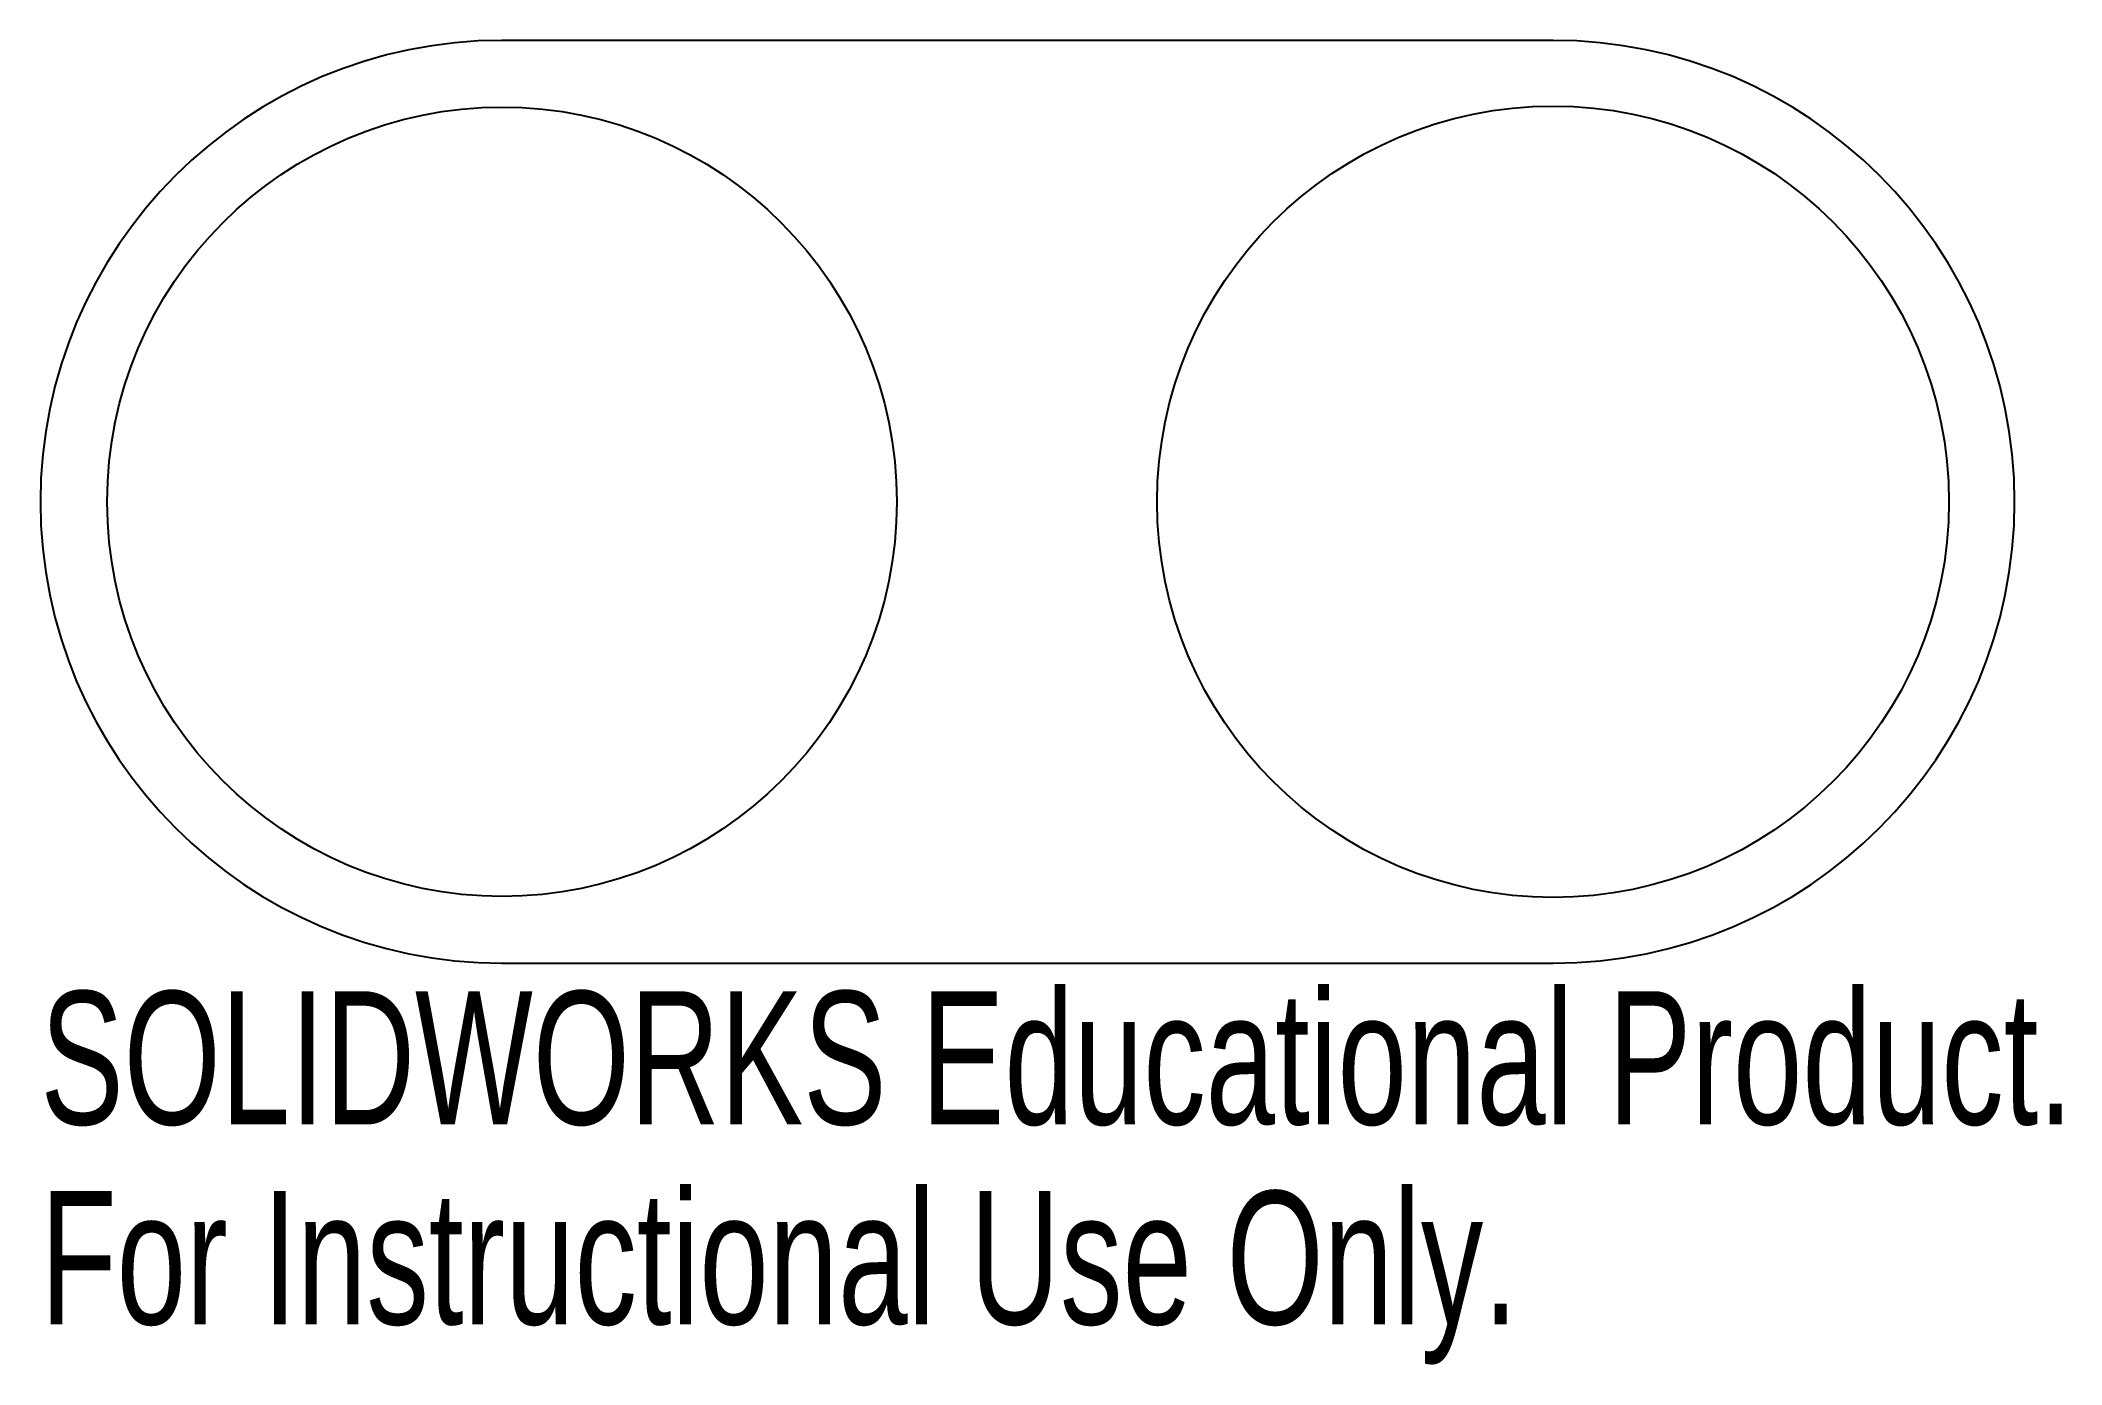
# Model space of a CAD drawing. Header units: inches. Extents: x -1.41 to 1.48, y -1.23 to 0.66.
import ezdxf

# ---------------------------------------------------------------- set-up
doc = ezdxf.new("R2010")
doc.units = ezdxf.units.IN
doc.header["$MEASUREMENT"] = 0
doc.styles.add('SLDTEXTSTYLE0', font='TXT', dxfattribs={"width": 0.7})

msp = doc.modelspace()

# ---------------------------------------------------------------- linework, layer by layer
at = {"color": 7, "linetype": 'Continuous', "lineweight": 25}
for p, q in [((0.75, 0.6587), (-0.75, 0.6587)), ((-0.75, -0.6587), (0.75, -0.6587))]:
    msp.add_line(p, q, dxfattribs=at)
for centre, radius in [((-0.75, 0), 0.5635), ((0.75, 0), 0.565)]:
    msp.add_circle(centre, radius, dxfattribs=at)
for centre, start, end in [((-0.75, 0), 90, 270), ((0.75, 0), 270, 90)]:
    msp.add_arc(centre, 0.6588, start, end, dxfattribs=at)

# ---------------------------------------------------------------- texts
at = {"color": 7, "linetype": 'Continuous', "char_height": 0.1903, "attachment_point": 1, "style": 'SLDTEXTSTYLE0'}
for s, insert in [('SOLIDWORKS Educational Product.', (-1.4087, -0.6989)), ('For Instructional Use Only.', (-1.4087, -0.9843))]:
    msp.add_mtext(s, dxfattribs=dict(at, insert=insert))

doc.saveas('drawing.dxf')
